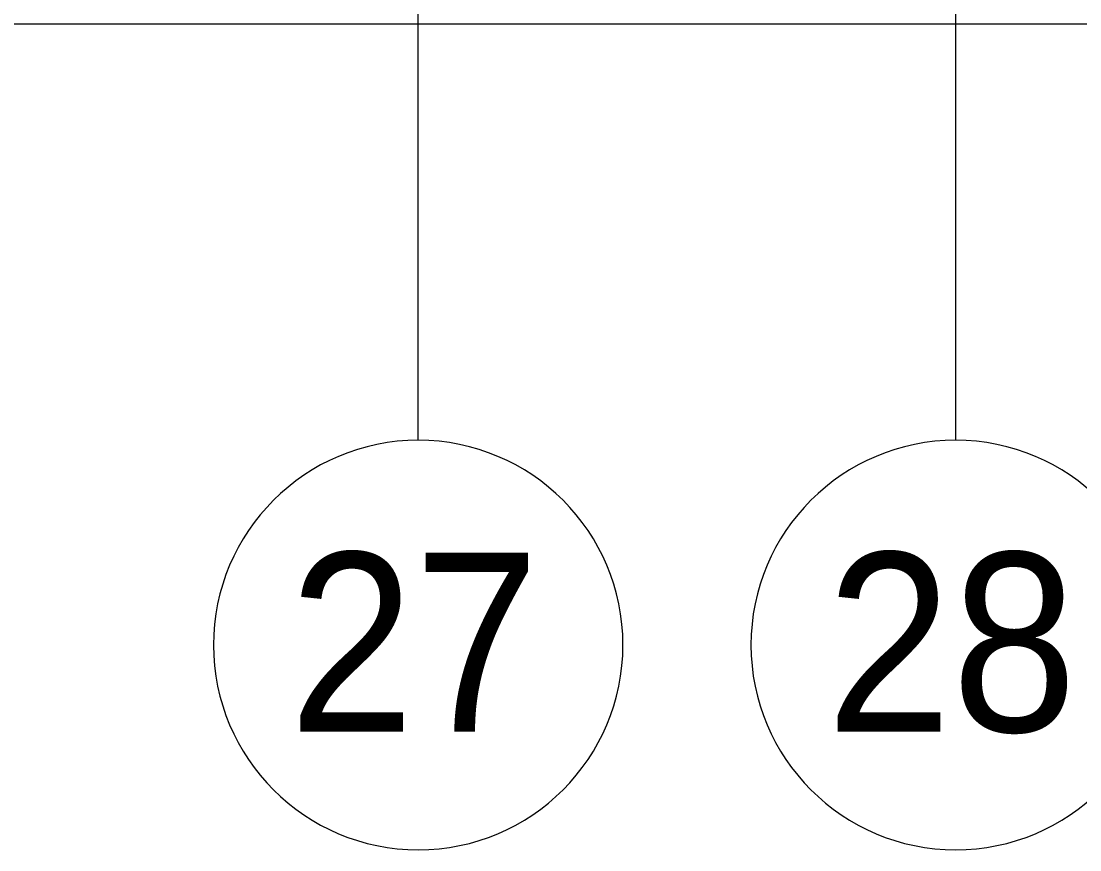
# Model space of a CAD drawing. Header units: millimetres. Extents: x -249154 to 415037, y -45458 to 354837.
# Drawn here: x 97123 to 101260, y -3642 to -405 of the extents above; entities that cross this region are included whole.
import ezdxf

# ---------------------------------------------------------------- set-up
doc = ezdxf.new("R2010")
doc.units = ezdxf.units.MM
for name, color, linetype, lineweight in [('A-WALL', 7, 'Continuous', 5), ('Оси', 7, 'Continuous', 9), ('Оси-1', 7, 'Continuous', 20)]:
    doc.layers.add(name, color=color, linetype=linetype, lineweight=lineweight)
doc.styles.add('Arial', font='arial.ttf', dxfattribs={"width": 0.9, "height": 700})

# ---------------------------------------------------------------- blocks, each defined once
blk = doc.blocks.new('Ось сетки - D8-29747960-Объем проектирования 1 этажа')
at = {"layer": 'Оси-1'}
for start, end in [(360, 180), (180, 360)]:
    blk.add_arc((0, 0), 4, start, end, dxfattribs=at)

msp = doc.modelspace()

# ---------------------------------------------------------------- linework, layer by layer
at = {"layer": 'A-WALL'}
msp.add_line((108094.7, -416.1), (89244.7, -416.1), dxfattribs=at)
at = {"layer": 'Оси'}
for points in [[(100774.7, -2042.3), (100774.7, 2957.7), (100774.7, 16892.2), (100774.7, 21892.2)], [(98674.7, -2042.3), (98674.7, 2957.7), (98674.7, 16779), (98674.7, 21779)]]:
    msp.add_lwpolyline(points, dxfattribs=at)

# ---------------------------------------------------------------- block references
at = {"layer": 'Оси-1', "xscale": 199.9999999999999, "yscale": 199.9999999999999, "zscale": 199.9999999999999}
for p in [(98674.7, -2842.3), (100774.7, -2842.3)]:
    msp.add_blockref('Ось сетки - D8-29747960-Объем проектирования 1 этажа', p, dxfattribs=at)

# ---------------------------------------------------------------- texts
at = {"layer": 'Оси', "char_height": 700, "width": 1212.151, "attachment_point": 1, "style": 'Arial'}
for s, insert in [('27', (98169.5, -2481)), ('28', (100269.5, -2481))]:
    msp.add_mtext(s, dxfattribs=dict(at, insert=insert))

doc.saveas('drawing.dxf')
